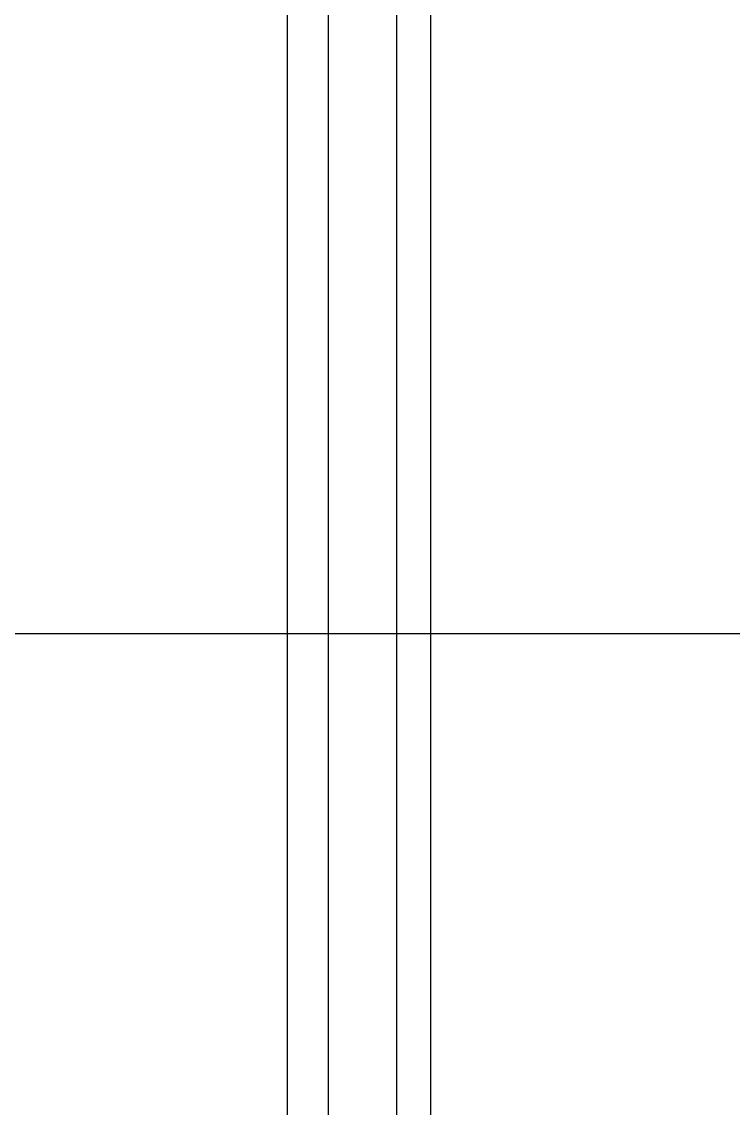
# Model space of a CAD drawing. Extents: x -216126 to 1846968, y -229642 to 543368.
# Drawn here: x 406012.3 to 406315.1, y 457875.1 to 458337.4 of the extents above; entities that cross this region are included whole.
import ezdxf

# ---------------------------------------------------------------- set-up
doc = ezdxf.new("R2010")
doc.units = 0
doc.header["$LTSCALE"] = 1000
doc.header["$MEASUREMENT"] = 0
doc.layers.add('JZ_0', color=7, linetype='Continuous')

# ---------------------------------------------------------------- blocks, each defined once
blk = doc.blocks.new('抗震大样2')
at = {"color": 2, "linetype": 'Continuous'}
for p, q in [((4303.42, 185.93), (4303.42, -2472.71)), ((4324.19, 185.93), (4324.19, -2472.71)), ((4261.88, -266.34), (4261.88, -2020.43)), ((4236.96, -283.61), (4236.96, -2003.17))]:
    blk.add_line(p, q, dxfattribs=at)

msp = doc.modelspace()

# ---------------------------------------------------------------- linework, layer by layer
at = {"layer": 'JZ_0', "color": 8}
msp.add_line((393679.39, 458077.02), (410912.38, 458077.02), dxfattribs=at)

# ---------------------------------------------------------------- block references
at = {"xscale": 0.7, "yscale": 0.7, "zscale": 0.7}
msp.add_blockref('抗震大样2', (403159.34, 459142.95), dxfattribs=at)

doc.saveas('drawing.dxf')
